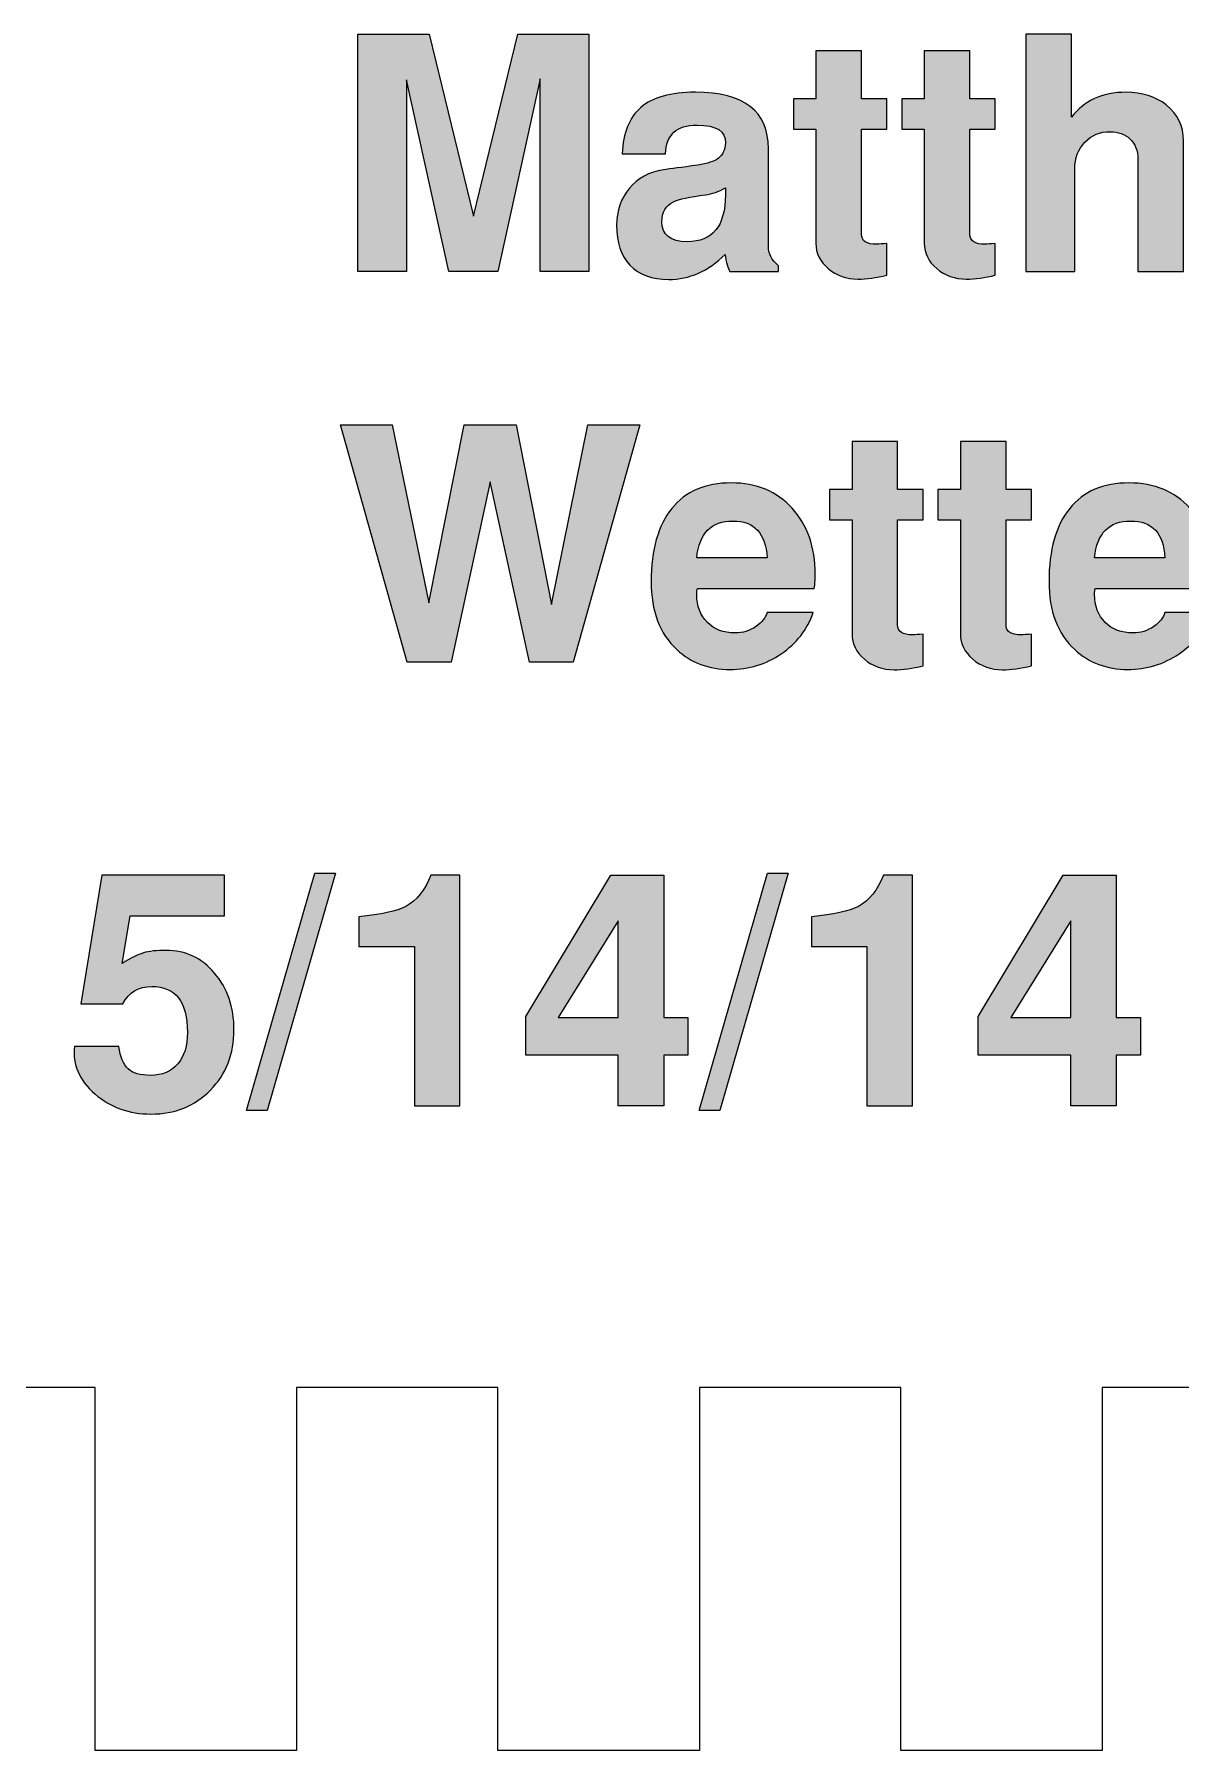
# Model space of a CAD drawing. Header units: inches. Extents: x 0.5 to 11.5, y -3.7 to -0.7.
# Drawn here: x 8.068 to 8.655, y -3.738 to -2.859 of the extents above; entities that cross this region are included whole.
import ezdxf

# ---------------------------------------------------------------- set-up
doc = ezdxf.new("R2010")
doc.units = ezdxf.units.IN
doc.header["$MEASUREMENT"] = 0
doc.layers.add('Layer 1', color=7, linetype='Continuous')

# ---------------------------------------------------------------- blocks, each defined once
blk = doc.blocks.new('block 24')
at = {"layer": 'Layer 1', "color": 240, "lineweight": 5, "true_color": 0xed1f24}
for points in [[(8.09889, -3.73802), (8.09889, -3.55212), (7.99577, -3.55212), (7.99577, -3.73802)], [(8.30514, -3.73802), (8.30514, -3.55212), (8.20203, -3.55212), (8.20203, -3.73802)], [(8.51139, -3.73802), (8.51139, -3.55212), (8.40827, -3.55212), (8.40827, -3.73802)], [(8.71765, -3.73802), (8.71765, -3.55212), (8.61452, -3.55212), (8.61452, -3.73802)], [(8.20203, -3.73802), (8.09889, -3.73802)], [(8.40827, -3.73802), (8.30514, -3.73802)], [(8.61452, -3.73802), (8.51139, -3.73802)]]:
    blk.add_lwpolyline(points, dxfattribs=at)
blk = doc.blocks.new('block 93')
at = {"layer": 'Layer 1', "true_color": 0xed1f24}
h = blk.add_hatch(color=240, dxfattribs=at)
h.dxf.hatch_style = 2
h.paths.add_polyline_path([(8.35173, -2.98079), (8.32673, -2.98079), (8.32673, -2.88213), (8.30507, -2.98079), (8.28006, -2.98079), (8.2584, -2.88263), (8.2584, -2.98079), (8.2334, -2.98079), (8.2334, -2.85929), (8.26998, -2.85929), (8.29256, -2.95231), (8.31537, -2.85929), (8.35173, -2.85929)])
h = blk.add_hatch(color=240, dxfattribs=at)
h.dxf.hatch_style = 2
edge = h.paths.add_edge_path()
edge.add_spline(control_points=[(8.65606, -2.98079), (8.65606, -2.98079), (8.63272, -2.98079), (8.63272, -2.98079), (8.63272, -2.98079), (8.63272, -2.92316), (8.63272, -2.92316), (8.63272, -2.91882), (8.6314, -2.91539), (8.62873, -2.91289), (8.62606, -2.91038), (8.62267, -2.90913), (8.61856, -2.90913), (8.61334, -2.90913), (8.609, -2.91094), (8.60556, -2.91456), (8.60212, -2.91818), (8.6004, -2.92272), (8.6004, -2.92818), (8.6004, -2.92818), (8.6004, -2.98079), (8.6004, -2.98079), (8.6004, -2.98079), (8.57539, -2.98079), (8.57539, -2.98079), (8.57539, -2.98079), (8.57539, -2.85929), (8.57539, -2.85929), (8.57539, -2.85929), (8.59873, -2.85929), (8.59873, -2.85929), (8.59873, -2.85929), (8.59873, -2.90179), (8.59873, -2.90179), (8.60506, -2.89324), (8.61439, -2.88896), (8.62673, -2.88896), (8.63483, -2.88896), (8.64167, -2.89113), (8.64723, -2.89546), (8.65312, -2.90013), (8.65606, -2.90624), (8.65606, -2.91379), (8.65606, -2.91379), (8.65606, -2.98079), (8.65606, -2.98079)], knot_values=[0, 0, 0, 0, 1, 1, 1, 2, 2, 2, 3, 3, 3, 4, 4, 4, 5, 5, 5, 6, 6, 6, 7, 7, 7, 8, 8, 8, 9, 9, 9, 10, 10, 10, 11, 11, 11, 12, 12, 12, 13, 13, 13, 14, 14, 14, 15, 15, 15, 15], degree=3, periodic=1)
h = blk.add_hatch(color=240, dxfattribs=at)
h.dxf.hatch_style = 2
edge = h.paths.add_edge_path()
edge.add_spline(control_points=[(8.50423, -2.98263), (8.49879, -2.98396), (8.49384, -2.98463), (8.4894, -2.98463), (8.48351, -2.98463), (8.47845, -2.98282), (8.47423, -2.97921), (8.47, -2.9756), (8.4679, -2.97129), (8.4679, -2.9663), (8.4679, -2.9663), (8.4679, -2.9078), (8.4679, -2.9078), (8.4679, -2.9078), (8.4564, -2.9078), (8.4564, -2.9078), (8.4564, -2.9078), (8.4564, -2.89229), (8.4564, -2.89229), (8.4564, -2.89229), (8.4679, -2.89229), (8.4679, -2.89229), (8.4679, -2.89229), (8.4679, -2.86779), (8.4679, -2.86779), (8.4679, -2.86779), (8.49123, -2.86779), (8.49123, -2.86779), (8.49123, -2.86779), (8.49123, -2.89229), (8.49123, -2.89229), (8.49123, -2.89229), (8.50423, -2.89229), (8.50423, -2.89229), (8.50423, -2.89229), (8.50423, -2.9078), (8.50423, -2.9078), (8.50423, -2.9078), (8.49123, -2.9078), (8.49123, -2.9078), (8.49123, -2.9078), (8.49123, -2.96163), (8.49123, -2.96163), (8.49123, -2.96507), (8.49384, -2.9668), (8.49906, -2.9668), (8.50028, -2.96668), (8.50201, -2.96657), (8.50423, -2.96646), (8.50423, -2.96646), (8.50423, -2.98263), (8.50423, -2.98263)], knot_values=[0, 0, 0, 0, 1, 1, 1, 2, 2, 2, 3, 3, 3, 4, 4, 4, 5, 5, 5, 6, 6, 6, 7, 7, 7, 8, 8, 8, 9, 9, 9, 10, 10, 10, 11, 11, 11, 12, 12, 12, 13, 13, 13, 14, 14, 14, 15, 15, 15, 16, 16, 16, 17, 17, 17, 17], degree=3, periodic=1)
h = blk.add_hatch(color=240, dxfattribs=at)
h.dxf.hatch_style = 2
edge = h.paths.add_edge_path()
edge.add_spline(control_points=[(8.55973, -2.98263), (8.55429, -2.98396), (8.54934, -2.98463), (8.5449, -2.98463), (8.53901, -2.98463), (8.53396, -2.98282), (8.52973, -2.97921), (8.52551, -2.9756), (8.5234, -2.97129), (8.5234, -2.9663), (8.5234, -2.9663), (8.5234, -2.9078), (8.5234, -2.9078), (8.5234, -2.9078), (8.5119, -2.9078), (8.5119, -2.9078), (8.5119, -2.9078), (8.5119, -2.89229), (8.5119, -2.89229), (8.5119, -2.89229), (8.5234, -2.89229), (8.5234, -2.89229), (8.5234, -2.89229), (8.5234, -2.86779), (8.5234, -2.86779), (8.5234, -2.86779), (8.54673, -2.86779), (8.54673, -2.86779), (8.54673, -2.86779), (8.54673, -2.89229), (8.54673, -2.89229), (8.54673, -2.89229), (8.55973, -2.89229), (8.55973, -2.89229), (8.55973, -2.89229), (8.55973, -2.9078), (8.55973, -2.9078), (8.55973, -2.9078), (8.54673, -2.9078), (8.54673, -2.9078), (8.54673, -2.9078), (8.54673, -2.96163), (8.54673, -2.96163), (8.54673, -2.96507), (8.54934, -2.9668), (8.55457, -2.9668), (8.55579, -2.96668), (8.55751, -2.96657), (8.55973, -2.96646), (8.55973, -2.96646), (8.55973, -2.98263), (8.55973, -2.98263)], knot_values=[0, 0, 0, 0, 1, 1, 1, 2, 2, 2, 3, 3, 3, 4, 4, 4, 5, 5, 5, 6, 6, 6, 7, 7, 7, 8, 8, 8, 9, 9, 9, 10, 10, 10, 11, 11, 11, 12, 12, 12, 13, 13, 13, 14, 14, 14, 15, 15, 15, 16, 16, 16, 17, 17, 17, 17], degree=3, periodic=1)
h = blk.add_hatch(color=240, dxfattribs=at)
h.dxf.hatch_style = 2
edge = h.paths.add_edge_path()
edge.add_spline(control_points=[(8.44873, -2.98079), (8.44873, -2.98079), (8.4239, -2.98079), (8.4239, -2.98079), (8.42279, -2.97902), (8.42196, -2.97607), (8.4214, -2.97196), (8.41284, -2.98052), (8.40323, -2.9848), (8.39256, -2.9848), (8.3839, -2.9848), (8.37729, -2.98237), (8.37273, -2.97755), (8.36818, -2.97271), (8.3659, -2.96585), (8.3659, -2.95696), (8.3659, -2.94963), (8.36807, -2.94335), (8.3724, -2.93813), (8.37674, -2.93291), (8.38257, -2.92974), (8.3899, -2.92863), (8.39334, -2.92818), (8.39918, -2.92741), (8.4074, -2.9263), (8.41229, -2.92552), (8.41582, -2.92432), (8.41798, -2.92271), (8.42015, -2.9211), (8.42134, -2.91852), (8.42157, -2.91496), (8.4219, -2.90885), (8.41707, -2.9058), (8.40706, -2.9058), (8.39662, -2.9058), (8.39124, -2.91069), (8.3909, -2.92046), (8.3909, -2.92046), (8.36873, -2.92046), (8.36873, -2.92046), (8.36917, -2.9098), (8.37237, -2.90188), (8.37832, -2.89671), (8.38426, -2.89155), (8.39357, -2.88896), (8.40624, -2.88896), (8.43112, -2.88896), (8.44357, -2.89857), (8.44357, -2.91779), (8.44357, -2.91779), (8.44357, -2.96762), (8.44357, -2.96762), (8.44357, -2.97152), (8.44529, -2.97491), (8.44873, -2.9778), (8.44873, -2.9778), (8.44873, -2.98079), (8.44873, -2.98079)], knot_values=[0, 0, 0, 0, 1, 1, 1, 2, 2, 2, 3, 3, 3, 4, 4, 4, 5, 5, 5, 6, 6, 6, 7, 7, 7, 8, 8, 8, 9, 9, 9, 10, 10, 10, 11, 11, 11, 12, 12, 12, 13, 13, 13, 14, 14, 14, 15, 15, 15, 16, 16, 16, 17, 17, 17, 18, 18, 18, 19, 19, 19, 19], degree=3, periodic=1)
edge = h.paths.add_edge_path()
edge.add_spline(control_points=[(8.42157, -2.94146), (8.42157, -2.94146), (8.42157, -2.93796), (8.42157, -2.93796), (8.41821, -2.93985), (8.41481, -2.94102), (8.41135, -2.94146), (8.40319, -2.94246), (8.39773, -2.94368), (8.39493, -2.94513), (8.39102, -2.94702), (8.38907, -2.95035), (8.38907, -2.95513), (8.38907, -2.96202), (8.39336, -2.96546), (8.40196, -2.96546), (8.41503, -2.96546), (8.42157, -2.95746), (8.42157, -2.94146)], knot_values=[0, 0, 0, 0, 1, 1, 1, 2, 2, 2, 3, 3, 3, 4, 4, 4, 5, 5, 5, 6, 6, 6, 6], degree=3, periodic=1)
h = blk.add_hatch(color=240, dxfattribs=at)
h.dxf.hatch_style = 2
h.paths.add_polyline_path([(8.37773, -3.05929), (8.34373, -3.18079), (8.32123, -3.18079), (8.30113, -3.08839), (8.28115, -3.18079), (8.25861, -3.18079), (8.22456, -3.05929), (8.25106, -3.05929), (8.26973, -3.1503), (8.2879, -3.05929), (8.3144, -3.05929), (8.33257, -3.15129), (8.35123, -3.05929)])
h = blk.add_hatch(color=240, dxfattribs=at)
h.dxf.hatch_style = 2
edge = h.paths.add_edge_path()
edge.add_spline(control_points=[(8.52273, -3.18262), (8.51729, -3.18396), (8.51234, -3.18462), (8.5079, -3.18462), (8.50201, -3.18462), (8.49696, -3.18282), (8.49273, -3.17921), (8.48851, -3.1756), (8.4864, -3.17129), (8.4864, -3.16629), (8.4864, -3.16629), (8.4864, -3.10779), (8.4864, -3.10779), (8.4864, -3.10779), (8.4749, -3.10779), (8.4749, -3.10779), (8.4749, -3.10779), (8.4749, -3.09229), (8.4749, -3.09229), (8.4749, -3.09229), (8.4864, -3.09229), (8.4864, -3.09229), (8.4864, -3.09229), (8.4864, -3.06779), (8.4864, -3.06779), (8.4864, -3.06779), (8.50973, -3.06779), (8.50973, -3.06779), (8.50973, -3.06779), (8.50973, -3.09229), (8.50973, -3.09229), (8.50973, -3.09229), (8.52273, -3.09229), (8.52273, -3.09229), (8.52273, -3.09229), (8.52273, -3.10779), (8.52273, -3.10779), (8.52273, -3.10779), (8.50973, -3.10779), (8.50973, -3.10779), (8.50973, -3.10779), (8.50973, -3.16163), (8.50973, -3.16163), (8.50973, -3.16507), (8.51234, -3.1668), (8.51756, -3.1668), (8.51879, -3.16668), (8.52051, -3.16657), (8.52273, -3.16646), (8.52273, -3.16646), (8.52273, -3.18262), (8.52273, -3.18262)], knot_values=[0, 0, 0, 0, 1, 1, 1, 2, 2, 2, 3, 3, 3, 4, 4, 4, 5, 5, 5, 6, 6, 6, 7, 7, 7, 8, 8, 8, 9, 9, 9, 10, 10, 10, 11, 11, 11, 12, 12, 12, 13, 13, 13, 14, 14, 14, 15, 15, 15, 16, 16, 16, 17, 17, 17, 17], degree=3, periodic=1)
h = blk.add_hatch(color=240, dxfattribs=at)
h.dxf.hatch_style = 2
edge = h.paths.add_edge_path()
edge.add_spline(control_points=[(8.57823, -3.18262), (8.57278, -3.18396), (8.56784, -3.18462), (8.5634, -3.18462), (8.5575, -3.18462), (8.55245, -3.18282), (8.54822, -3.17921), (8.544, -3.1756), (8.54189, -3.17129), (8.54189, -3.16629), (8.54189, -3.16629), (8.54189, -3.10779), (8.54189, -3.10779), (8.54189, -3.10779), (8.5304, -3.10779), (8.5304, -3.10779), (8.5304, -3.10779), (8.5304, -3.09229), (8.5304, -3.09229), (8.5304, -3.09229), (8.54189, -3.09229), (8.54189, -3.09229), (8.54189, -3.09229), (8.54189, -3.06779), (8.54189, -3.06779), (8.54189, -3.06779), (8.56523, -3.06779), (8.56523, -3.06779), (8.56523, -3.06779), (8.56523, -3.09229), (8.56523, -3.09229), (8.56523, -3.09229), (8.57823, -3.09229), (8.57823, -3.09229), (8.57823, -3.09229), (8.57823, -3.10779), (8.57823, -3.10779), (8.57823, -3.10779), (8.56523, -3.10779), (8.56523, -3.10779), (8.56523, -3.10779), (8.56523, -3.16163), (8.56523, -3.16163), (8.56523, -3.16507), (8.56784, -3.1668), (8.57306, -3.1668), (8.57428, -3.16668), (8.576, -3.16657), (8.57823, -3.16646), (8.57823, -3.16646), (8.57823, -3.18262), (8.57823, -3.18262)], knot_values=[0, 0, 0, 0, 1, 1, 1, 2, 2, 2, 3, 3, 3, 4, 4, 4, 5, 5, 5, 6, 6, 6, 7, 7, 7, 8, 8, 8, 9, 9, 9, 10, 10, 10, 11, 11, 11, 12, 12, 12, 13, 13, 13, 14, 14, 14, 15, 15, 15, 16, 16, 16, 17, 17, 17, 17], degree=3, periodic=1)
h = blk.add_hatch(color=240, dxfattribs=at)
h.dxf.hatch_style = 2
edge = h.paths.add_edge_path()
edge.add_spline(control_points=[(8.46756, -3.13579), (8.46756, -3.13846), (8.46739, -3.14085), (8.46706, -3.14296), (8.46706, -3.14296), (8.40723, -3.14296), (8.40723, -3.14296), (8.407, -3.14363), (8.40689, -3.14468), (8.40689, -3.14612), (8.40689, -3.15202), (8.40871, -3.15677), (8.41234, -3.16037), (8.41597, -3.16399), (8.42071, -3.16579), (8.42655, -3.16579), (8.4304, -3.16579), (8.43397, -3.16469), (8.43728, -3.16246), (8.44025, -3.16035), (8.44213, -3.15796), (8.44289, -3.15529), (8.44289, -3.15529), (8.46656, -3.15529), (8.46656, -3.15529), (8.46345, -3.16407), (8.45797, -3.17113), (8.45014, -3.17646), (8.44231, -3.18179), (8.43356, -3.18446), (8.4239, -3.18446), (8.41311, -3.18446), (8.40406, -3.18107), (8.39673, -3.1743), (8.38795, -3.16619), (8.38356, -3.15457), (8.38356, -3.13946), (8.38356, -3.12324), (8.38708, -3.11077), (8.39414, -3.10204), (8.4012, -3.09332), (8.41134, -3.08896), (8.42456, -3.08896), (8.43745, -3.08896), (8.44784, -3.09327), (8.45573, -3.10187), (8.46362, -3.11049), (8.46756, -3.12179), (8.46756, -3.13579)], knot_values=[0, 0, 0, 0, 1, 1, 1, 2, 2, 2, 3, 3, 3, 4, 4, 4, 5, 5, 5, 6, 6, 6, 7, 7, 7, 8, 8, 8, 9, 9, 9, 10, 10, 10, 11, 11, 11, 12, 12, 12, 13, 13, 13, 14, 14, 14, 15, 15, 15, 16, 16, 16, 16], degree=3, periodic=1)
edge = h.paths.add_edge_path()
edge.add_spline(control_points=[(8.44289, -3.12729), (8.44222, -3.11474), (8.43639, -3.10846), (8.4254, -3.10846), (8.41429, -3.10846), (8.40813, -3.11474), (8.40689, -3.12729), (8.40689, -3.12729), (8.44289, -3.12729), (8.44289, -3.12729)], knot_values=[0, 0, 0, 0, 1, 1, 1, 2, 2, 2, 3, 3, 3, 3], degree=3, periodic=1)
h = blk.add_hatch(color=240, dxfattribs=at)
h.dxf.hatch_style = 2
edge = h.paths.add_edge_path()
edge.add_spline(control_points=[(8.67123, -3.13579), (8.67123, -3.13846), (8.67106, -3.14085), (8.67073, -3.14296), (8.67073, -3.14296), (8.61089, -3.14296), (8.61089, -3.14296), (8.61067, -3.14363), (8.61056, -3.14468), (8.61056, -3.14612), (8.61056, -3.15202), (8.61238, -3.15677), (8.61601, -3.16037), (8.61964, -3.16399), (8.62438, -3.16579), (8.63022, -3.16579), (8.63407, -3.16579), (8.63764, -3.16469), (8.64094, -3.16246), (8.64392, -3.16035), (8.64579, -3.15796), (8.64656, -3.15529), (8.64656, -3.15529), (8.67023, -3.15529), (8.67023, -3.15529), (8.66711, -3.16407), (8.66164, -3.17113), (8.65381, -3.17646), (8.64598, -3.18179), (8.63723, -3.18446), (8.62756, -3.18446), (8.61678, -3.18446), (8.60773, -3.18107), (8.6004, -3.1743), (8.59161, -3.16619), (8.58723, -3.15457), (8.58723, -3.13946), (8.58723, -3.12324), (8.59075, -3.11077), (8.59781, -3.10204), (8.60487, -3.09332), (8.615, -3.08896), (8.62823, -3.08896), (8.64111, -3.08896), (8.6515, -3.09327), (8.6594, -3.10187), (8.66728, -3.11049), (8.67123, -3.12179), (8.67123, -3.13579)], knot_values=[0, 0, 0, 0, 1, 1, 1, 2, 2, 2, 3, 3, 3, 4, 4, 4, 5, 5, 5, 6, 6, 6, 7, 7, 7, 8, 8, 8, 9, 9, 9, 10, 10, 10, 11, 11, 11, 12, 12, 12, 13, 13, 13, 14, 14, 14, 15, 15, 15, 16, 16, 16, 16], degree=3, periodic=1)
edge = h.paths.add_edge_path()
edge.add_spline(control_points=[(8.64656, -3.12729), (8.64589, -3.11474), (8.64006, -3.10846), (8.62907, -3.10846), (8.61796, -3.10846), (8.6118, -3.11474), (8.61056, -3.12729), (8.61056, -3.12729), (8.64656, -3.12729), (8.64656, -3.12729)], knot_values=[0, 0, 0, 0, 1, 1, 1, 2, 2, 2, 3, 3, 3, 3], degree=3, periodic=1)
at = {"layer": 'Layer 1', "lineweight": 0}
for points in [[(8.35173, -2.98079), (8.32673, -2.98079), (8.32673, -2.88213), (8.30507, -2.98079), (8.28006, -2.98079), (8.2584, -2.88263), (8.2584, -2.98079), (8.2334, -2.98079), (8.2334, -2.85929), (8.26998, -2.85929), (8.29256, -2.95231), (8.31537, -2.85929), (8.35173, -2.85929), (8.35173, -2.98079)], [(8.37773, -3.05929), (8.34373, -3.18079), (8.32123, -3.18079), (8.30113, -3.08839), (8.28115, -3.18079), (8.25861, -3.18079), (8.22456, -3.05929), (8.25106, -3.05929), (8.26973, -3.1503), (8.2879, -3.05929), (8.3144, -3.05929), (8.33257, -3.15129), (8.35123, -3.05929), (8.37773, -3.05929)]]:
    blk.add_lwpolyline(points, dxfattribs=at)
for points, knots in [([(8.65606, -2.98079), (8.65606, -2.98079), (8.63272, -2.98079), (8.63272, -2.98079), (8.63272, -2.98079), (8.63272, -2.92316), (8.63272, -2.92316), (8.63272, -2.91882), (8.6314, -2.91539), (8.62873, -2.91289), (8.62606, -2.91038), (8.62267, -2.90913), (8.61856, -2.90913), (8.61334, -2.90913), (8.609, -2.91094), (8.60556, -2.91456), (8.60212, -2.91818), (8.6004, -2.92272), (8.6004, -2.92818), (8.6004, -2.92818), (8.6004, -2.98079), (8.6004, -2.98079), (8.6004, -2.98079), (8.57539, -2.98079), (8.57539, -2.98079), (8.57539, -2.98079), (8.57539, -2.85929), (8.57539, -2.85929), (8.57539, -2.85929), (8.59873, -2.85929), (8.59873, -2.85929), (8.59873, -2.85929), (8.59873, -2.90179), (8.59873, -2.90179), (8.60506, -2.89324), (8.61439, -2.88896), (8.62673, -2.88896), (8.63483, -2.88896), (8.64167, -2.89113), (8.64723, -2.89546), (8.65312, -2.90013), (8.65606, -2.90624), (8.65606, -2.91379), (8.65606, -2.91379), (8.65606, -2.98079), (8.65606, -2.98079)], [0, 0, 0, 0, 1, 1, 1, 2, 2, 2, 3, 3, 3, 4, 4, 4, 5, 5, 5, 6, 6, 6, 7, 7, 7, 8, 8, 8, 9, 9, 9, 10, 10, 10, 11, 11, 11, 12, 12, 12, 13, 13, 13, 14, 14, 14, 15, 15, 15, 15]), ([(8.50423, -2.98263), (8.49879, -2.98396), (8.49384, -2.98463), (8.4894, -2.98463), (8.48351, -2.98463), (8.47845, -2.98282), (8.47423, -2.97921), (8.47, -2.9756), (8.4679, -2.97129), (8.4679, -2.9663), (8.4679, -2.9663), (8.4679, -2.9078), (8.4679, -2.9078), (8.4679, -2.9078), (8.4564, -2.9078), (8.4564, -2.9078), (8.4564, -2.9078), (8.4564, -2.89229), (8.4564, -2.89229), (8.4564, -2.89229), (8.4679, -2.89229), (8.4679, -2.89229), (8.4679, -2.89229), (8.4679, -2.86779), (8.4679, -2.86779), (8.4679, -2.86779), (8.49123, -2.86779), (8.49123, -2.86779), (8.49123, -2.86779), (8.49123, -2.89229), (8.49123, -2.89229), (8.49123, -2.89229), (8.50423, -2.89229), (8.50423, -2.89229), (8.50423, -2.89229), (8.50423, -2.9078), (8.50423, -2.9078), (8.50423, -2.9078), (8.49123, -2.9078), (8.49123, -2.9078), (8.49123, -2.9078), (8.49123, -2.96163), (8.49123, -2.96163), (8.49123, -2.96507), (8.49384, -2.9668), (8.49906, -2.9668), (8.50028, -2.96668), (8.50201, -2.96657), (8.50423, -2.96646), (8.50423, -2.96646), (8.50423, -2.98263), (8.50423, -2.98263)], [0, 0, 0, 0, 1, 1, 1, 2, 2, 2, 3, 3, 3, 4, 4, 4, 5, 5, 5, 6, 6, 6, 7, 7, 7, 8, 8, 8, 9, 9, 9, 10, 10, 10, 11, 11, 11, 12, 12, 12, 13, 13, 13, 14, 14, 14, 15, 15, 15, 16, 16, 16, 17, 17, 17, 17]), ([(8.55973, -2.98263), (8.55429, -2.98396), (8.54934, -2.98463), (8.5449, -2.98463), (8.53901, -2.98463), (8.53396, -2.98282), (8.52973, -2.97921), (8.52551, -2.9756), (8.5234, -2.97129), (8.5234, -2.9663), (8.5234, -2.9663), (8.5234, -2.9078), (8.5234, -2.9078), (8.5234, -2.9078), (8.5119, -2.9078), (8.5119, -2.9078), (8.5119, -2.9078), (8.5119, -2.89229), (8.5119, -2.89229), (8.5119, -2.89229), (8.5234, -2.89229), (8.5234, -2.89229), (8.5234, -2.89229), (8.5234, -2.86779), (8.5234, -2.86779), (8.5234, -2.86779), (8.54673, -2.86779), (8.54673, -2.86779), (8.54673, -2.86779), (8.54673, -2.89229), (8.54673, -2.89229), (8.54673, -2.89229), (8.55973, -2.89229), (8.55973, -2.89229), (8.55973, -2.89229), (8.55973, -2.9078), (8.55973, -2.9078), (8.55973, -2.9078), (8.54673, -2.9078), (8.54673, -2.9078), (8.54673, -2.9078), (8.54673, -2.96163), (8.54673, -2.96163), (8.54673, -2.96507), (8.54934, -2.9668), (8.55457, -2.9668), (8.55579, -2.96668), (8.55751, -2.96657), (8.55973, -2.96646), (8.55973, -2.96646), (8.55973, -2.98263), (8.55973, -2.98263)], [0, 0, 0, 0, 1, 1, 1, 2, 2, 2, 3, 3, 3, 4, 4, 4, 5, 5, 5, 6, 6, 6, 7, 7, 7, 8, 8, 8, 9, 9, 9, 10, 10, 10, 11, 11, 11, 12, 12, 12, 13, 13, 13, 14, 14, 14, 15, 15, 15, 16, 16, 16, 17, 17, 17, 17]), ([(8.44873, -2.98079), (8.44873, -2.98079), (8.4239, -2.98079), (8.4239, -2.98079), (8.42279, -2.97902), (8.42196, -2.97607), (8.4214, -2.97196), (8.41284, -2.98052), (8.40323, -2.9848), (8.39256, -2.9848), (8.3839, -2.9848), (8.37729, -2.98237), (8.37273, -2.97755), (8.36818, -2.97271), (8.3659, -2.96585), (8.3659, -2.95696), (8.3659, -2.94963), (8.36807, -2.94335), (8.3724, -2.93813), (8.37674, -2.93291), (8.38257, -2.92974), (8.3899, -2.92863), (8.39334, -2.92818), (8.39918, -2.92741), (8.4074, -2.9263), (8.41229, -2.92552), (8.41582, -2.92432), (8.41798, -2.92271), (8.42015, -2.9211), (8.42134, -2.91852), (8.42157, -2.91496), (8.4219, -2.90885), (8.41707, -2.9058), (8.40706, -2.9058), (8.39662, -2.9058), (8.39124, -2.91069), (8.3909, -2.92046), (8.3909, -2.92046), (8.36873, -2.92046), (8.36873, -2.92046), (8.36917, -2.9098), (8.37237, -2.90188), (8.37832, -2.89671), (8.38426, -2.89155), (8.39357, -2.88896), (8.40624, -2.88896), (8.43112, -2.88896), (8.44357, -2.89857), (8.44357, -2.91779), (8.44357, -2.91779), (8.44357, -2.96762), (8.44357, -2.96762), (8.44357, -2.97152), (8.44529, -2.97491), (8.44873, -2.9778), (8.44873, -2.9778), (8.44873, -2.98079), (8.44873, -2.98079)], [0, 0, 0, 0, 1, 1, 1, 2, 2, 2, 3, 3, 3, 4, 4, 4, 5, 5, 5, 6, 6, 6, 7, 7, 7, 8, 8, 8, 9, 9, 9, 10, 10, 10, 11, 11, 11, 12, 12, 12, 13, 13, 13, 14, 14, 14, 15, 15, 15, 16, 16, 16, 17, 17, 17, 18, 18, 18, 19, 19, 19, 19]), ([(8.42157, -2.94146), (8.42157, -2.94146), (8.42157, -2.93796), (8.42157, -2.93796), (8.41821, -2.93985), (8.41481, -2.94102), (8.41135, -2.94146), (8.40319, -2.94246), (8.39773, -2.94368), (8.39493, -2.94513), (8.39102, -2.94702), (8.38907, -2.95035), (8.38907, -2.95513), (8.38907, -2.96202), (8.39336, -2.96546), (8.40196, -2.96546), (8.41503, -2.96546), (8.42157, -2.95746), (8.42157, -2.94146)], [0, 0, 0, 0, 1, 1, 1, 2, 2, 2, 3, 3, 3, 4, 4, 4, 5, 5, 5, 6, 6, 6, 6]), ([(8.52273, -3.18262), (8.51729, -3.18396), (8.51234, -3.18462), (8.5079, -3.18462), (8.50201, -3.18462), (8.49696, -3.18282), (8.49273, -3.17921), (8.48851, -3.1756), (8.4864, -3.17129), (8.4864, -3.16629), (8.4864, -3.16629), (8.4864, -3.10779), (8.4864, -3.10779), (8.4864, -3.10779), (8.4749, -3.10779), (8.4749, -3.10779), (8.4749, -3.10779), (8.4749, -3.09229), (8.4749, -3.09229), (8.4749, -3.09229), (8.4864, -3.09229), (8.4864, -3.09229), (8.4864, -3.09229), (8.4864, -3.06779), (8.4864, -3.06779), (8.4864, -3.06779), (8.50973, -3.06779), (8.50973, -3.06779), (8.50973, -3.06779), (8.50973, -3.09229), (8.50973, -3.09229), (8.50973, -3.09229), (8.52273, -3.09229), (8.52273, -3.09229), (8.52273, -3.09229), (8.52273, -3.10779), (8.52273, -3.10779), (8.52273, -3.10779), (8.50973, -3.10779), (8.50973, -3.10779), (8.50973, -3.10779), (8.50973, -3.16163), (8.50973, -3.16163), (8.50973, -3.16507), (8.51234, -3.1668), (8.51756, -3.1668), (8.51879, -3.16668), (8.52051, -3.16657), (8.52273, -3.16646), (8.52273, -3.16646), (8.52273, -3.18262), (8.52273, -3.18262)], [0, 0, 0, 0, 1, 1, 1, 2, 2, 2, 3, 3, 3, 4, 4, 4, 5, 5, 5, 6, 6, 6, 7, 7, 7, 8, 8, 8, 9, 9, 9, 10, 10, 10, 11, 11, 11, 12, 12, 12, 13, 13, 13, 14, 14, 14, 15, 15, 15, 16, 16, 16, 17, 17, 17, 17]), ([(8.57823, -3.18262), (8.57278, -3.18396), (8.56784, -3.18462), (8.5634, -3.18462), (8.5575, -3.18462), (8.55245, -3.18282), (8.54822, -3.17921), (8.544, -3.1756), (8.54189, -3.17129), (8.54189, -3.16629), (8.54189, -3.16629), (8.54189, -3.10779), (8.54189, -3.10779), (8.54189, -3.10779), (8.5304, -3.10779), (8.5304, -3.10779), (8.5304, -3.10779), (8.5304, -3.09229), (8.5304, -3.09229), (8.5304, -3.09229), (8.54189, -3.09229), (8.54189, -3.09229), (8.54189, -3.09229), (8.54189, -3.06779), (8.54189, -3.06779), (8.54189, -3.06779), (8.56523, -3.06779), (8.56523, -3.06779), (8.56523, -3.06779), (8.56523, -3.09229), (8.56523, -3.09229), (8.56523, -3.09229), (8.57823, -3.09229), (8.57823, -3.09229), (8.57823, -3.09229), (8.57823, -3.10779), (8.57823, -3.10779), (8.57823, -3.10779), (8.56523, -3.10779), (8.56523, -3.10779), (8.56523, -3.10779), (8.56523, -3.16163), (8.56523, -3.16163), (8.56523, -3.16507), (8.56784, -3.1668), (8.57306, -3.1668), (8.57428, -3.16668), (8.576, -3.16657), (8.57823, -3.16646), (8.57823, -3.16646), (8.57823, -3.18262), (8.57823, -3.18262)], [0, 0, 0, 0, 1, 1, 1, 2, 2, 2, 3, 3, 3, 4, 4, 4, 5, 5, 5, 6, 6, 6, 7, 7, 7, 8, 8, 8, 9, 9, 9, 10, 10, 10, 11, 11, 11, 12, 12, 12, 13, 13, 13, 14, 14, 14, 15, 15, 15, 16, 16, 16, 17, 17, 17, 17]), ([(8.46756, -3.13579), (8.46756, -3.13846), (8.46739, -3.14085), (8.46706, -3.14296), (8.46706, -3.14296), (8.40723, -3.14296), (8.40723, -3.14296), (8.407, -3.14363), (8.40689, -3.14468), (8.40689, -3.14612), (8.40689, -3.15202), (8.40871, -3.15677), (8.41234, -3.16037), (8.41597, -3.16399), (8.42071, -3.16579), (8.42655, -3.16579), (8.4304, -3.16579), (8.43397, -3.16469), (8.43728, -3.16246), (8.44025, -3.16035), (8.44213, -3.15796), (8.44289, -3.15529), (8.44289, -3.15529), (8.46656, -3.15529), (8.46656, -3.15529), (8.46345, -3.16407), (8.45797, -3.17113), (8.45014, -3.17646), (8.44231, -3.18179), (8.43356, -3.18446), (8.4239, -3.18446), (8.41311, -3.18446), (8.40406, -3.18107), (8.39673, -3.1743), (8.38795, -3.16619), (8.38356, -3.15457), (8.38356, -3.13946), (8.38356, -3.12324), (8.38708, -3.11077), (8.39414, -3.10204), (8.4012, -3.09332), (8.41134, -3.08896), (8.42456, -3.08896), (8.43745, -3.08896), (8.44784, -3.09327), (8.45573, -3.10187), (8.46362, -3.11049), (8.46756, -3.12179), (8.46756, -3.13579)], [0, 0, 0, 0, 1, 1, 1, 2, 2, 2, 3, 3, 3, 4, 4, 4, 5, 5, 5, 6, 6, 6, 7, 7, 7, 8, 8, 8, 9, 9, 9, 10, 10, 10, 11, 11, 11, 12, 12, 12, 13, 13, 13, 14, 14, 14, 15, 15, 15, 16, 16, 16, 16]), ([(8.67123, -3.13579), (8.67123, -3.13846), (8.67106, -3.14085), (8.67073, -3.14296), (8.67073, -3.14296), (8.61089, -3.14296), (8.61089, -3.14296), (8.61067, -3.14363), (8.61056, -3.14468), (8.61056, -3.14612), (8.61056, -3.15202), (8.61238, -3.15677), (8.61601, -3.16037), (8.61964, -3.16399), (8.62438, -3.16579), (8.63022, -3.16579), (8.63407, -3.16579), (8.63764, -3.16469), (8.64094, -3.16246), (8.64392, -3.16035), (8.64579, -3.15796), (8.64656, -3.15529), (8.64656, -3.15529), (8.67023, -3.15529), (8.67023, -3.15529), (8.66711, -3.16407), (8.66164, -3.17113), (8.65381, -3.17646), (8.64598, -3.18179), (8.63723, -3.18446), (8.62756, -3.18446), (8.61678, -3.18446), (8.60773, -3.18107), (8.6004, -3.1743), (8.59161, -3.16619), (8.58723, -3.15457), (8.58723, -3.13946), (8.58723, -3.12324), (8.59075, -3.11077), (8.59781, -3.10204), (8.60487, -3.09332), (8.615, -3.08896), (8.62823, -3.08896), (8.64111, -3.08896), (8.6515, -3.09327), (8.6594, -3.10187), (8.66728, -3.11049), (8.67123, -3.12179), (8.67123, -3.13579)], [0, 0, 0, 0, 1, 1, 1, 2, 2, 2, 3, 3, 3, 4, 4, 4, 5, 5, 5, 6, 6, 6, 7, 7, 7, 8, 8, 8, 9, 9, 9, 10, 10, 10, 11, 11, 11, 12, 12, 12, 13, 13, 13, 14, 14, 14, 15, 15, 15, 16, 16, 16, 16]), ([(8.44289, -3.12729), (8.44222, -3.11474), (8.43639, -3.10846), (8.4254, -3.10846), (8.41429, -3.10846), (8.40813, -3.11474), (8.40689, -3.12729), (8.40689, -3.12729), (8.44289, -3.12729), (8.44289, -3.12729)], [0, 0, 0, 0, 1, 1, 1, 2, 2, 2, 3, 3, 3, 3]), ([(8.64656, -3.12729), (8.64589, -3.11474), (8.64006, -3.10846), (8.62907, -3.10846), (8.61796, -3.10846), (8.6118, -3.11474), (8.61056, -3.12729), (8.61056, -3.12729), (8.64656, -3.12729), (8.64656, -3.12729)], [0, 0, 0, 0, 1, 1, 1, 2, 2, 2, 3, 3, 3, 3])]:
    blk.add_open_spline(points, degree=3, knots=knots, dxfattribs=at)
blk = doc.blocks.new('block 91')
at = {"layer": 'Layer 1'}
blk.add_blockref('block 93', (0, 0), dxfattribs=at)
blk = doc.blocks.new('block 96')
at = {"layer": 'Layer 1', "true_color": 0xed1f24}
h = blk.add_hatch(color=240, dxfattribs=at)
h.dxf.hatch_style = 2
edge = h.paths.add_edge_path()
edge.add_spline(control_points=[(8.17001, -3.36893), (8.17001, -3.38137), (8.16598, -3.39168), (8.15793, -3.39985), (8.14987, -3.40801), (8.13973, -3.4121), (8.12751, -3.4121), (8.1164, -3.4121), (8.10685, -3.40865), (8.09884, -3.40177), (8.09084, -3.39488), (8.08734, -3.38677), (8.08834, -3.37743), (8.08834, -3.37743), (8.11108, -3.37743), (8.11108, -3.37743), (8.11185, -3.38288), (8.11344, -3.38671), (8.11584, -3.38893), (8.11823, -3.39115), (8.12205, -3.39227), (8.12729, -3.39227), (8.1333, -3.39227), (8.13796, -3.39032), (8.14124, -3.38643), (8.14453, -3.38254), (8.14618, -3.37716), (8.14618, -3.37027), (8.14618, -3.3546), (8.1401, -3.34677), (8.12796, -3.34677), (8.12115, -3.34677), (8.1162, -3.34971), (8.11308, -3.3556), (8.11308, -3.3556), (8.09167, -3.3556), (8.09167, -3.3556), (8.09167, -3.3556), (8.10234, -3.28977), (8.10234, -3.28977), (8.10234, -3.28977), (8.16517, -3.28977), (8.16517, -3.28977), (8.16517, -3.28977), (8.16517, -3.3106), (8.16517, -3.3106), (8.16517, -3.3106), (8.11686, -3.3106), (8.11686, -3.3106), (8.11686, -3.3106), (8.11275, -3.33495), (8.11275, -3.33495), (8.11708, -3.33228), (8.12071, -3.33049), (8.12365, -3.3296), (8.12659, -3.32871), (8.13045, -3.32827), (8.13522, -3.32827), (8.14521, -3.32827), (8.1535, -3.33215), (8.16011, -3.33993), (8.16671, -3.34771), (8.17001, -3.35737), (8.17001, -3.36893)], knot_values=[0, 0, 0, 0, 1, 1, 1, 2, 2, 2, 3, 3, 3, 4, 4, 4, 5, 5, 5, 6, 6, 6, 7, 7, 7, 8, 8, 8, 9, 9, 9, 10, 10, 10, 11, 11, 11, 12, 12, 12, 13, 13, 13, 14, 14, 14, 15, 15, 15, 16, 16, 16, 17, 17, 17, 18, 18, 18, 19, 19, 19, 20, 20, 20, 21, 21, 21, 21], degree=3, periodic=1)
h = blk.add_hatch(color=240, dxfattribs=at)
h.dxf.hatch_style = 2
h.paths.add_polyline_path([(8.22201, -3.28876), (8.18701, -3.41026), (8.17643, -3.41026), (8.21143, -3.28876)])
h = blk.add_hatch(color=240, dxfattribs=at)
h.dxf.hatch_style = 2
edge = h.paths.add_edge_path()
edge.add_spline(control_points=[(8.28567, -3.40793), (8.28567, -3.40793), (8.26234, -3.40793), (8.26234, -3.40793), (8.26234, -3.40793), (8.26234, -3.32627), (8.26234, -3.32627), (8.26234, -3.32627), (8.23401, -3.32627), (8.23401, -3.32627), (8.23401, -3.32627), (8.23401, -3.3111), (8.23401, -3.3111), (8.24523, -3.30999), (8.25323, -3.30821), (8.25801, -3.30577), (8.26356, -3.30277), (8.26784, -3.29743), (8.27084, -3.28977), (8.27084, -3.28977), (8.28567, -3.28977), (8.28567, -3.28977), (8.28567, -3.28977), (8.28567, -3.40793), (8.28567, -3.40793)], knot_values=[0, 0, 0, 0, 1, 1, 1, 2, 2, 2, 3, 3, 3, 4, 4, 4, 5, 5, 5, 6, 6, 6, 7, 7, 7, 8, 8, 8, 8], degree=3, periodic=1)
h = blk.add_hatch(color=240, dxfattribs=at)
h.dxf.hatch_style = 2
h.paths.add_polyline_path([(8.40234, -3.38193), (8.39001, -3.38193), (8.39001, -3.40793), (8.36668, -3.40793), (8.36668, -3.38193), (8.31934, -3.38193), (8.31934, -3.3621), (8.36285, -3.28977), (8.39001, -3.28977), (8.39001, -3.3626), (8.40234, -3.3626)])
h.paths.add_polyline_path([(8.36668, -3.3626), (8.36668, -3.31314), (8.33596, -3.3626)])
h = blk.add_hatch(color=240, dxfattribs=at)
h.dxf.hatch_style = 2
h.paths.add_polyline_path([(8.45367, -3.28876), (8.41868, -3.41026), (8.4081, -3.41026), (8.4431, -3.28876)])
h = blk.add_hatch(color=240, dxfattribs=at)
h.dxf.hatch_style = 2
edge = h.paths.add_edge_path()
edge.add_spline(control_points=[(8.51734, -3.40793), (8.51734, -3.40793), (8.49401, -3.40793), (8.49401, -3.40793), (8.49401, -3.40793), (8.49401, -3.32627), (8.49401, -3.32627), (8.49401, -3.32627), (8.46568, -3.32627), (8.46568, -3.32627), (8.46568, -3.32627), (8.46568, -3.3111), (8.46568, -3.3111), (8.47689, -3.30999), (8.4849, -3.30821), (8.48968, -3.30577), (8.49523, -3.30277), (8.49951, -3.29743), (8.50251, -3.28977), (8.50251, -3.28977), (8.51734, -3.28977), (8.51734, -3.28977), (8.51734, -3.28977), (8.51734, -3.40793), (8.51734, -3.40793)], knot_values=[0, 0, 0, 0, 1, 1, 1, 2, 2, 2, 3, 3, 3, 4, 4, 4, 5, 5, 5, 6, 6, 6, 7, 7, 7, 8, 8, 8, 8], degree=3, periodic=1)
h = blk.add_hatch(color=240, dxfattribs=at)
h.dxf.hatch_style = 2
h.paths.add_polyline_path([(8.63401, -3.38193), (8.62168, -3.38193), (8.62168, -3.40793), (8.59834, -3.40793), (8.59834, -3.38193), (8.55101, -3.38193), (8.55101, -3.3621), (8.59451, -3.28977), (8.62168, -3.28977), (8.62168, -3.3626), (8.63401, -3.3626)])
h.paths.add_polyline_path([(8.59834, -3.3626), (8.59834, -3.31314), (8.56763, -3.3626)])
at = {"layer": 'Layer 1', "lineweight": 0}
for points in [[(8.22201, -3.28876), (8.18701, -3.41026), (8.17643, -3.41026), (8.21143, -3.28876), (8.22201, -3.28876)], [(8.40234, -3.38193), (8.39001, -3.38193), (8.39001, -3.40793), (8.36668, -3.40793), (8.36668, -3.38193), (8.31934, -3.38193), (8.31934, -3.3621), (8.36285, -3.28977), (8.39001, -3.28977), (8.39001, -3.3626), (8.40234, -3.3626), (8.40234, -3.38193)], [(8.45367, -3.28876), (8.41868, -3.41026), (8.4081, -3.41026), (8.4431, -3.28876), (8.45367, -3.28876)], [(8.63401, -3.38193), (8.62168, -3.38193), (8.62168, -3.40793), (8.59834, -3.40793), (8.59834, -3.38193), (8.55101, -3.38193), (8.55101, -3.3621), (8.59451, -3.28977), (8.62168, -3.28977), (8.62168, -3.3626), (8.63401, -3.3626), (8.63401, -3.38193)], [(8.36668, -3.3626), (8.36668, -3.31314), (8.33596, -3.3626), (8.36668, -3.3626)], [(8.59834, -3.3626), (8.59834, -3.31314), (8.56763, -3.3626), (8.59834, -3.3626)]]:
    blk.add_lwpolyline(points, dxfattribs=at)
for points, knots in [([(8.17001, -3.36893), (8.17001, -3.38137), (8.16598, -3.39168), (8.15793, -3.39985), (8.14987, -3.40801), (8.13973, -3.4121), (8.12751, -3.4121), (8.1164, -3.4121), (8.10685, -3.40865), (8.09884, -3.40177), (8.09084, -3.39488), (8.08734, -3.38677), (8.08834, -3.37743), (8.08834, -3.37743), (8.11108, -3.37743), (8.11108, -3.37743), (8.11185, -3.38288), (8.11344, -3.38671), (8.11584, -3.38893), (8.11823, -3.39115), (8.12205, -3.39227), (8.12729, -3.39227), (8.1333, -3.39227), (8.13796, -3.39032), (8.14124, -3.38643), (8.14453, -3.38254), (8.14618, -3.37716), (8.14618, -3.37027), (8.14618, -3.3546), (8.1401, -3.34677), (8.12796, -3.34677), (8.12115, -3.34677), (8.1162, -3.34971), (8.11308, -3.3556), (8.11308, -3.3556), (8.09167, -3.3556), (8.09167, -3.3556), (8.09167, -3.3556), (8.10234, -3.28977), (8.10234, -3.28977), (8.10234, -3.28977), (8.16517, -3.28977), (8.16517, -3.28977), (8.16517, -3.28977), (8.16517, -3.3106), (8.16517, -3.3106), (8.16517, -3.3106), (8.11686, -3.3106), (8.11686, -3.3106), (8.11686, -3.3106), (8.11275, -3.33495), (8.11275, -3.33495), (8.11708, -3.33228), (8.12071, -3.33049), (8.12365, -3.3296), (8.12659, -3.32871), (8.13045, -3.32827), (8.13522, -3.32827), (8.14521, -3.32827), (8.1535, -3.33215), (8.16011, -3.33993), (8.16671, -3.34771), (8.17001, -3.35737), (8.17001, -3.36893)], [0, 0, 0, 0, 1, 1, 1, 2, 2, 2, 3, 3, 3, 4, 4, 4, 5, 5, 5, 6, 6, 6, 7, 7, 7, 8, 8, 8, 9, 9, 9, 10, 10, 10, 11, 11, 11, 12, 12, 12, 13, 13, 13, 14, 14, 14, 15, 15, 15, 16, 16, 16, 17, 17, 17, 18, 18, 18, 19, 19, 19, 20, 20, 20, 21, 21, 21, 21]), ([(8.28567, -3.40793), (8.28567, -3.40793), (8.26234, -3.40793), (8.26234, -3.40793), (8.26234, -3.40793), (8.26234, -3.32627), (8.26234, -3.32627), (8.26234, -3.32627), (8.23401, -3.32627), (8.23401, -3.32627), (8.23401, -3.32627), (8.23401, -3.3111), (8.23401, -3.3111), (8.24523, -3.30999), (8.25323, -3.30821), (8.25801, -3.30577), (8.26356, -3.30277), (8.26784, -3.29743), (8.27084, -3.28977), (8.27084, -3.28977), (8.28567, -3.28977), (8.28567, -3.28977), (8.28567, -3.28977), (8.28567, -3.40793), (8.28567, -3.40793)], [0, 0, 0, 0, 1, 1, 1, 2, 2, 2, 3, 3, 3, 4, 4, 4, 5, 5, 5, 6, 6, 6, 7, 7, 7, 8, 8, 8, 8]), ([(8.51734, -3.40793), (8.51734, -3.40793), (8.49401, -3.40793), (8.49401, -3.40793), (8.49401, -3.40793), (8.49401, -3.32627), (8.49401, -3.32627), (8.49401, -3.32627), (8.46568, -3.32627), (8.46568, -3.32627), (8.46568, -3.32627), (8.46568, -3.3111), (8.46568, -3.3111), (8.47689, -3.30999), (8.4849, -3.30821), (8.48968, -3.30577), (8.49523, -3.30277), (8.49951, -3.29743), (8.50251, -3.28977), (8.50251, -3.28977), (8.51734, -3.28977), (8.51734, -3.28977), (8.51734, -3.28977), (8.51734, -3.40793), (8.51734, -3.40793)], [0, 0, 0, 0, 1, 1, 1, 2, 2, 2, 3, 3, 3, 4, 4, 4, 5, 5, 5, 6, 6, 6, 7, 7, 7, 8, 8, 8, 8])]:
    blk.add_open_spline(points, degree=3, knots=knots, dxfattribs=at)
blk = doc.blocks.new('block 94')
at = {"layer": 'Layer 1'}
blk.add_blockref('block 96', (0, 0), dxfattribs=at)
blk = doc.blocks.new('block 81')
at = {"layer": 'Layer 1'}
for name in ['block 91', 'block 94']:
    blk.add_blockref(name, (0, 0), dxfattribs=at)

msp = doc.modelspace()

# ---------------------------------------------------------------- block references
at = {"layer": 'Layer 1'}
for name in ['block 24', 'block 81']:
    msp.add_blockref(name, (0, 0), dxfattribs=at)

doc.saveas('drawing.dxf')
